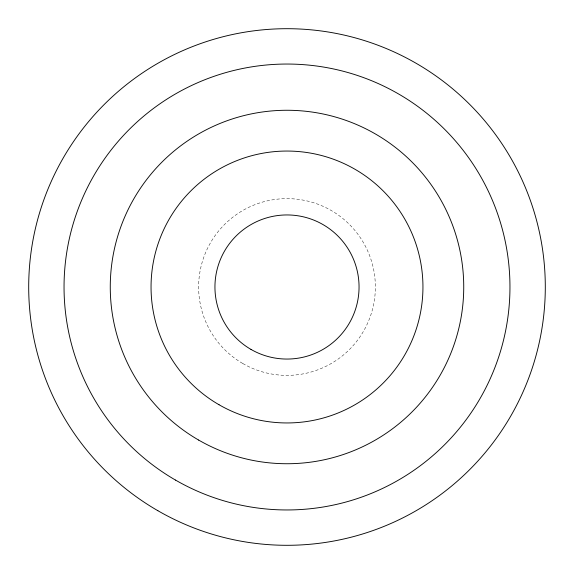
<?xml version="1.0" encoding="UTF-8"?>
<svg xmlns="http://www.w3.org/2000/svg" width="574" height="574" viewBox="0 0 574 574"><rect width="100%" height="100%" fill="white"/><g stroke="black" fill="none" stroke-linecap="round" stroke-linejoin="round"><path stroke-width="0.43" stroke-dasharray="2.87 2.15" d="M242.816 363.529A88.367 88.367 0 0 0 375.367 287A88.367 88.367 0 0 0 242.816 210.471A88.367 88.367 0 0 0 242.816 363.529"/><path stroke-width="0.86" d="M157.85 510.695A258.3 258.3 0 0 0 545.3 287A258.3 258.3 0 0 0 157.85 63.305A258.3 258.3 0 0 0 157.85 510.695M175.522 480.086A222.956 222.956 0 0 0 509.956 287A222.956 222.956 0 0 0 175.522 93.914A222.956 222.956 0 0 0 175.522 480.086M198.633 440.057A176.735 176.735 0 0 0 463.735 287A176.735 176.735 0 0 0 198.633 133.943A176.735 176.735 0 0 0 198.633 440.057M219.024 404.735A135.945 135.945 0 0 0 422.945 287A135.945 135.945 0 0 0 219.024 169.265A135.945 135.945 0 0 0 219.024 404.735M250.974 349.401A72.051 72.051 0 0 0 359.051 287A72.051 72.051 0 0 0 250.974 224.599A72.051 72.051 0 0 0 250.974 349.401"/></g></svg>
